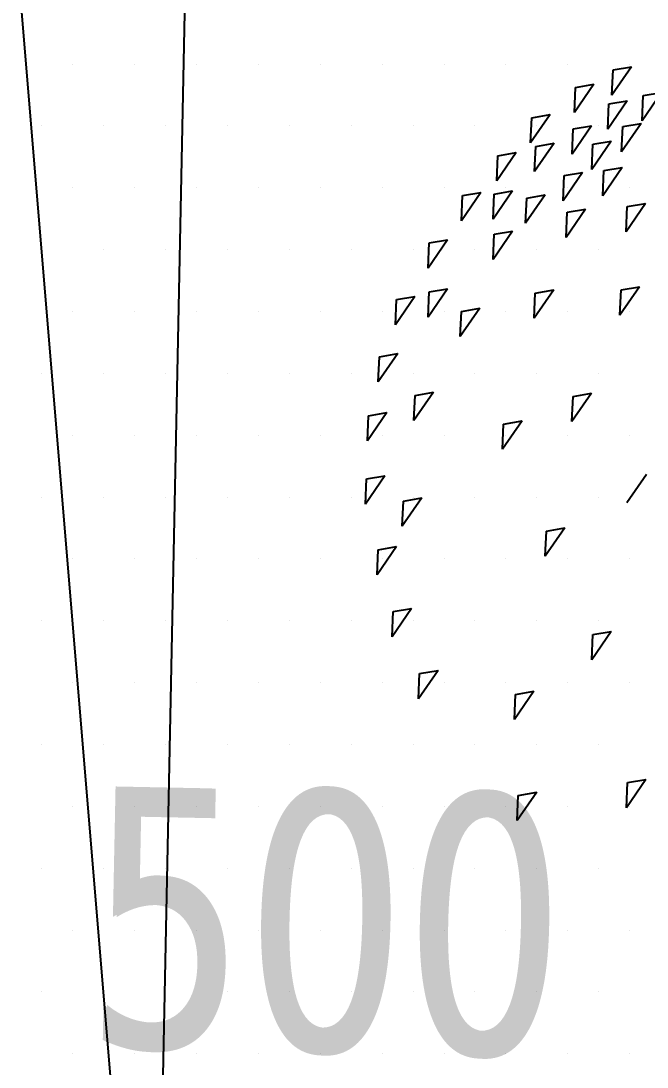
# Model space of a CAD drawing. Header units: millimetres. Extents: x 43168.9 to 43194.6, y -25545.1 to -25543.4.
# Drawn here: x 43172.3019 to 43172.3404, y -25544.1974 to -25544.133 of the extents above; entities that cross this region are included whole.
import ezdxf

# ---------------------------------------------------------------- set-up
doc = ezdxf.new("R2010")
doc.units = ezdxf.units.MM
doc.header["$LTSCALE"] = 200
doc.linetypes.add('HIDDEN2', pattern=[0.1875, 0.125, -0.0625])
doc.layers.add('agac_sgh', color=7, linetype='Continuous', true_color=0x244700)
doc.layers.add('cim_sgh', color=7, linetype='Continuous', true_color=0x248f00)
for name, color, linetype in [('izd.tas.alt_sgh', 214, 'HIDDEN2'), ('olcu-uyg_sgh', 193, 'Continuous'), ('vaziyet-01_sgh', 33, 'Continuous')]:
    doc.layers.add(name, color=color, linetype=linetype)
doc.styles.add('dim', font='VERDANA.TTF', dxfattribs={"width": 0.7})

msp = doc.modelspace()

# ---------------------------------------------------------------- linework, layer by layer
at = {"layer": 'agac_sgh', "color": 0}
for p, q in [((43172.339468, -25544.135787), (43172.338269, -25544.137532)), ((43172.338336, -25544.135983), (43172.339468, -25544.135787)), ((43172.338269, -25544.137532), (43172.338336, -25544.135983)), ((43172.337154, -25544.136864), (43172.335955, -25544.138609)), ((43172.335955, -25544.138609), (43172.336022, -25544.13706)), ((43172.336022, -25544.13706), (43172.337154, -25544.136864)), ((43172.339208, -25544.137877), (43172.338009, -25544.139622)), ((43172.338077, -25544.138073), (43172.339208, -25544.137877)), ((43172.341321, -25544.137366), (43172.340122, -25544.139111)), ((43172.340122, -25544.139111), (43172.340189, -25544.137562)), ((43172.340189, -25544.137562), (43172.341321, -25544.137366)), ((43172.338009, -25544.139622), (43172.338077, -25544.138073)), ((43172.334463, -25544.138731), (43172.333264, -25544.140476)), ((43172.333264, -25544.140476), (43172.333331, -25544.138927)), ((43172.333331, -25544.138927), (43172.334463, -25544.138731)), ((43172.33702, -25544.139415), (43172.335821, -25544.14116)), ((43172.335821, -25544.14116), (43172.335888, -25544.139611)), ((43172.335888, -25544.139611), (43172.33702, -25544.139415)), ((43172.340064, -25544.139274), (43172.338865, -25544.14102)), ((43172.338865, -25544.14102), (43172.338932, -25544.13947)), ((43172.338932, -25544.13947), (43172.340064, -25544.139274)), ((43172.338227, -25544.140365), (43172.337028, -25544.142111)), ((43172.337096, -25544.140561), (43172.338227, -25544.140365)), ((43172.332375, -25544.141073), (43172.331176, -25544.142818)), ((43172.331243, -25544.141269), (43172.332375, -25544.141073)), ((43172.334706, -25544.140492), (43172.333507, -25544.142237)), ((43172.333507, -25544.142237), (43172.333574, -25544.140688)), ((43172.333574, -25544.140688), (43172.334706, -25544.140492)), ((43172.337028, -25544.142111), (43172.337096, -25544.140561)), ((43172.331176, -25544.142818), (43172.331243, -25544.141269)), ((43172.336463, -25544.142297), (43172.335263, -25544.144043)), ((43172.335331, -25544.142493), (43172.336463, -25544.142297)), ((43172.338907, -25544.141987), (43172.337708, -25544.143732)), ((43172.337708, -25544.143732), (43172.337775, -25544.142183)), ((43172.337775, -25544.142183), (43172.338907, -25544.141987)), ((43172.335263, -25544.144043), (43172.335331, -25544.142493)), ((43172.330199, -25544.143527), (43172.329, -25544.145272)), ((43172.329068, -25544.143723), (43172.330199, -25544.143527)), ((43172.332149, -25544.143431), (43172.33095, -25544.145176)), ((43172.33095, -25544.145176), (43172.331017, -25544.143627)), ((43172.331017, -25544.143627), (43172.332149, -25544.143431)), ((43172.334153, -25544.143679), (43172.332954, -25544.145425)), ((43172.333021, -25544.143875), (43172.334153, -25544.143679)), ((43172.329, -25544.145272), (43172.329068, -25544.143723)), ((43172.332954, -25544.145425), (43172.333021, -25544.143875)), ((43172.34034, -25544.144202), (43172.339141, -25544.145947)), ((43172.339209, -25544.144398), (43172.34034, -25544.144202)), ((43172.336643, -25544.144552), (43172.335444, -25544.146298)), ((43172.335444, -25544.146298), (43172.335511, -25544.144748)), ((43172.335511, -25544.144748), (43172.336643, -25544.144552)), ((43172.339141, -25544.145947), (43172.339209, -25544.144398)), ((43172.332153, -25544.14591), (43172.330954, -25544.147655)), ((43172.330954, -25544.147655), (43172.331021, -25544.146106)), ((43172.331021, -25544.146106), (43172.332153, -25544.14591)), ((43172.32815, -25544.146442), (43172.32695, -25544.148187)), ((43172.32695, -25544.148187), (43172.327018, -25544.146638)), ((43172.327018, -25544.146638), (43172.32815, -25544.146442)), ((43172.328141, -25544.149454), (43172.326942, -25544.1512)), ((43172.327009, -25544.14965), (43172.328141, -25544.149454)), ((43172.339963, -25544.149339), (43172.338764, -25544.151085)), ((43172.338831, -25544.149535), (43172.339963, -25544.149339)), ((43172.326137, -25544.14993), (43172.324938, -25544.151675)), ((43172.324938, -25544.151675), (43172.325005, -25544.150126)), ((43172.325005, -25544.150126), (43172.326137, -25544.14993)), ((43172.326942, -25544.1512), (43172.327009, -25544.14965)), ((43172.334681, -25544.149529), (43172.333482, -25544.151275)), ((43172.333482, -25544.151275), (43172.333549, -25544.149725)), ((43172.333549, -25544.149725), (43172.334681, -25544.149529)), ((43172.338764, -25544.151085), (43172.338831, -25544.149535)), ((43172.330128, -25544.150656), (43172.328929, -25544.152401)), ((43172.328996, -25544.150852), (43172.330128, -25544.150656)), ((43172.328929, -25544.152401), (43172.328996, -25544.150852)), ((43172.325081, -25544.153446), (43172.323882, -25544.155191)), ((43172.323882, -25544.155191), (43172.323949, -25544.153642)), ((43172.323949, -25544.153642), (43172.325081, -25544.153446)), ((43172.327273, -25544.155836), (43172.326074, -25544.157581)), ((43172.326142, -25544.156032), (43172.327273, -25544.155836)), ((43172.337008, -25544.155889), (43172.335809, -25544.157635)), ((43172.335876, -25544.156085), (43172.337008, -25544.155889)), ((43172.326074, -25544.157581), (43172.326142, -25544.156032)), ((43172.335809, -25544.157635), (43172.335876, -25544.156085)), ((43172.324414, -25544.157088), (43172.323215, -25544.158833)), ((43172.323283, -25544.157284), (43172.324414, -25544.157088)), ((43172.323215, -25544.158833), (43172.323283, -25544.157284)), ((43172.332732, -25544.157596), (43172.331533, -25544.159341)), ((43172.331533, -25544.159341), (43172.3316, -25544.157792)), ((43172.3316, -25544.157792), (43172.332732, -25544.157596)), ((43172.324289, -25544.160974), (43172.32309, -25544.162719)), ((43172.323157, -25544.16117), (43172.324289, -25544.160974)), ((43172.340391, -25544.160907), (43172.339192, -25544.162652)), ((43172.32309, -25544.162719), (43172.323157, -25544.16117)), ((43172.326557, -25544.162336), (43172.325358, -25544.164082)), ((43172.325425, -25544.162532), (43172.326557, -25544.162336)), ((43172.325358, -25544.164082), (43172.325425, -25544.162532)), ((43172.33536, -25544.164193), (43172.334161, -25544.165939)), ((43172.334229, -25544.164389), (43172.33536, -25544.164193)), ((43172.334161, -25544.165939), (43172.334229, -25544.164389)), ((43172.325006, -25544.165342), (43172.323807, -25544.167087)), ((43172.323807, -25544.167087), (43172.323874, -25544.165538)), ((43172.323874, -25544.165538), (43172.325006, -25544.165342)), ((43172.325924, -25544.169144), (43172.324725, -25544.17089)), ((43172.324725, -25544.17089), (43172.324792, -25544.16934)), ((43172.324792, -25544.16934), (43172.325924, -25544.169144)), ((43172.33823, -25544.170561), (43172.337031, -25544.172306)), ((43172.337098, -25544.170757), (43172.33823, -25544.170561)), ((43172.337031, -25544.172306), (43172.337098, -25544.170757)), ((43172.327559, -25544.172967), (43172.32636, -25544.174712)), ((43172.32636, -25544.174712), (43172.326427, -25544.173163)), ((43172.326427, -25544.173163), (43172.327559, -25544.172967)), ((43172.333464, -25544.174252), (43172.332265, -25544.175997)), ((43172.332265, -25544.175997), (43172.332332, -25544.174448)), ((43172.332332, -25544.174448), (43172.333464, -25544.174252)), ((43172.340358, -25544.179677), (43172.339158, -25544.181423)), ((43172.339226, -25544.179873), (43172.340358, -25544.179677)), ((43172.339158, -25544.181423), (43172.339226, -25544.179873)), ((43172.333634, -25544.180465), (43172.332434, -25544.18221)), ((43172.332434, -25544.18221), (43172.332502, -25544.180661)), ((43172.332502, -25544.180661), (43172.333634, -25544.180465))]:
    msp.add_line(p, q, dxfattribs=at)
at = {"layer": 'cim_sgh'}
for p, q in [((43172.30507, -25544.13562), (43172.30507, -25544.13562)), ((43172.30888, -25544.13562), (43172.30888, -25544.13562)), ((43172.31269, -25544.13562), (43172.31269, -25544.13562)), ((43172.3165, -25544.13562), (43172.3165, -25544.13562)), ((43172.32031, -25544.13562), (43172.32031, -25544.13562)), ((43172.32412, -25544.13562), (43172.32412, -25544.13562)), ((43172.32793, -25544.13562), (43172.32793, -25544.13562)), ((43172.33174, -25544.13562), (43172.33174, -25544.13562)), ((43172.33555, -25544.13562), (43172.33555, -25544.13562)), ((43172.33936, -25544.13562), (43172.33936, -25544.13562)), ((43172.303165, -25544.13943), (43172.303165, -25544.13943)), ((43172.306975, -25544.13943), (43172.306975, -25544.13943)), ((43172.310785, -25544.13943), (43172.310785, -25544.13943)), ((43172.314595, -25544.13943), (43172.314595, -25544.13943)), ((43172.318405, -25544.13943), (43172.318405, -25544.13943)), ((43172.322215, -25544.13943), (43172.322215, -25544.13943)), ((43172.326025, -25544.13943), (43172.326025, -25544.13943)), ((43172.329835, -25544.13943), (43172.329835, -25544.13943)), ((43172.333645, -25544.13943), (43172.333645, -25544.13943)), ((43172.337455, -25544.13943), (43172.337455, -25544.13943)), ((43172.30507, -25544.14324), (43172.30507, -25544.14324)), ((43172.30888, -25544.14324), (43172.30888, -25544.14324)), ((43172.31269, -25544.14324), (43172.31269, -25544.14324)), ((43172.3165, -25544.14324), (43172.3165, -25544.14324)), ((43172.32031, -25544.14324), (43172.32031, -25544.14324)), ((43172.32412, -25544.14324), (43172.32412, -25544.14324)), ((43172.32793, -25544.14324), (43172.32793, -25544.14324)), ((43172.33174, -25544.14324), (43172.33174, -25544.14324)), ((43172.33555, -25544.14324), (43172.33555, -25544.14324)), ((43172.33936, -25544.14324), (43172.33936, -25544.14324)), ((43172.303165, -25544.14705), (43172.303165, -25544.14705)), ((43172.306975, -25544.14705), (43172.306975, -25544.14705)), ((43172.310785, -25544.14705), (43172.310785, -25544.14705)), ((43172.314595, -25544.14705), (43172.314595, -25544.14705)), ((43172.318405, -25544.14705), (43172.318405, -25544.14705)), ((43172.322215, -25544.14705), (43172.322215, -25544.14705)), ((43172.326025, -25544.14705), (43172.326025, -25544.14705)), ((43172.329835, -25544.14705), (43172.329835, -25544.14705)), ((43172.333645, -25544.14705), (43172.333645, -25544.14705)), ((43172.337455, -25544.14705), (43172.337455, -25544.14705)), ((43172.30507, -25544.15086), (43172.30507, -25544.15086)), ((43172.30888, -25544.15086), (43172.30888, -25544.15086)), ((43172.31269, -25544.15086), (43172.31269, -25544.15086)), ((43172.3165, -25544.15086), (43172.3165, -25544.15086)), ((43172.32031, -25544.15086), (43172.32031, -25544.15086)), ((43172.32412, -25544.15086), (43172.32412, -25544.15086)), ((43172.32793, -25544.15086), (43172.32793, -25544.15086)), ((43172.33174, -25544.15086), (43172.33174, -25544.15086)), ((43172.33555, -25544.15086), (43172.33555, -25544.15086)), ((43172.33936, -25544.15086), (43172.33936, -25544.15086)), ((43172.303165, -25544.15467), (43172.303165, -25544.15467)), ((43172.306975, -25544.15467), (43172.306975, -25544.15467)), ((43172.310785, -25544.15467), (43172.310785, -25544.15467)), ((43172.314595, -25544.15467), (43172.314595, -25544.15467)), ((43172.318405, -25544.15467), (43172.318405, -25544.15467)), ((43172.322215, -25544.15467), (43172.322215, -25544.15467)), ((43172.326025, -25544.15467), (43172.326025, -25544.15467)), ((43172.329835, -25544.15467), (43172.329835, -25544.15467)), ((43172.333645, -25544.15467), (43172.333645, -25544.15467)), ((43172.337455, -25544.15467), (43172.337455, -25544.15467)), ((43172.30507, -25544.15848), (43172.30507, -25544.15848)), ((43172.30888, -25544.15848), (43172.30888, -25544.15848)), ((43172.31269, -25544.15848), (43172.31269, -25544.15848)), ((43172.3165, -25544.15848), (43172.3165, -25544.15848)), ((43172.32031, -25544.15848), (43172.32031, -25544.15848)), ((43172.32412, -25544.15848), (43172.32412, -25544.15848)), ((43172.32793, -25544.15848), (43172.32793, -25544.15848)), ((43172.33174, -25544.15848), (43172.33174, -25544.15848)), ((43172.33555, -25544.15848), (43172.33555, -25544.15848)), ((43172.33936, -25544.15848), (43172.33936, -25544.15848)), ((43172.303165, -25544.16229), (43172.303165, -25544.16229)), ((43172.306975, -25544.16229), (43172.306975, -25544.16229)), ((43172.310785, -25544.16229), (43172.310785, -25544.16229)), ((43172.314595, -25544.16229), (43172.314595, -25544.16229)), ((43172.318405, -25544.16229), (43172.318405, -25544.16229)), ((43172.322215, -25544.16229), (43172.322215, -25544.16229)), ((43172.326025, -25544.16229), (43172.326025, -25544.16229)), ((43172.329835, -25544.16229), (43172.329835, -25544.16229)), ((43172.333645, -25544.16229), (43172.333645, -25544.16229)), ((43172.337455, -25544.16229), (43172.337455, -25544.16229)), ((43172.30507, -25544.1661), (43172.30507, -25544.1661)), ((43172.30888, -25544.1661), (43172.30888, -25544.1661)), ((43172.31269, -25544.1661), (43172.31269, -25544.1661)), ((43172.3165, -25544.1661), (43172.3165, -25544.1661)), ((43172.32031, -25544.1661), (43172.32031, -25544.1661)), ((43172.32412, -25544.1661), (43172.32412, -25544.1661)), ((43172.32793, -25544.1661), (43172.32793, -25544.1661)), ((43172.33174, -25544.1661), (43172.33174, -25544.1661)), ((43172.33555, -25544.1661), (43172.33555, -25544.1661)), ((43172.33936, -25544.1661), (43172.33936, -25544.1661)), ((43172.303165, -25544.16991), (43172.303165, -25544.16991)), ((43172.306975, -25544.16991), (43172.306975, -25544.16991)), ((43172.310785, -25544.16991), (43172.310785, -25544.16991)), ((43172.314595, -25544.16991), (43172.314595, -25544.16991)), ((43172.318405, -25544.16991), (43172.318405, -25544.16991)), ((43172.322215, -25544.16991), (43172.322215, -25544.16991)), ((43172.326025, -25544.16991), (43172.326025, -25544.16991)), ((43172.329835, -25544.16991), (43172.329835, -25544.16991)), ((43172.333645, -25544.16991), (43172.333645, -25544.16991)), ((43172.337455, -25544.16991), (43172.337455, -25544.16991)), ((43172.30507, -25544.17372), (43172.30507, -25544.17372)), ((43172.30888, -25544.17372), (43172.30888, -25544.17372)), ((43172.31269, -25544.17372), (43172.31269, -25544.17372)), ((43172.3165, -25544.17372), (43172.3165, -25544.17372)), ((43172.32031, -25544.17372), (43172.32031, -25544.17372)), ((43172.32412, -25544.17372), (43172.32412, -25544.17372)), ((43172.32793, -25544.17372), (43172.32793, -25544.17372)), ((43172.33174, -25544.17372), (43172.33174, -25544.17372)), ((43172.33555, -25544.17372), (43172.33555, -25544.17372)), ((43172.33936, -25544.17372), (43172.33936, -25544.17372)), ((43172.303165, -25544.17753), (43172.303165, -25544.17753)), ((43172.306975, -25544.17753), (43172.306975, -25544.17753)), ((43172.310785, -25544.17753), (43172.310785, -25544.17753)), ((43172.314595, -25544.17753), (43172.314595, -25544.17753)), ((43172.318405, -25544.17753), (43172.318405, -25544.17753)), ((43172.322215, -25544.17753), (43172.322215, -25544.17753)), ((43172.326025, -25544.17753), (43172.326025, -25544.17753)), ((43172.329835, -25544.17753), (43172.329835, -25544.17753)), ((43172.333645, -25544.17753), (43172.333645, -25544.17753)), ((43172.337455, -25544.17753), (43172.337455, -25544.17753)), ((43172.30507, -25544.18134), (43172.30507, -25544.18134)), ((43172.30888, -25544.18134), (43172.30888, -25544.18134)), ((43172.31269, -25544.18134), (43172.31269, -25544.18134)), ((43172.3165, -25544.18134), (43172.3165, -25544.18134)), ((43172.32031, -25544.18134), (43172.32031, -25544.18134)), ((43172.32412, -25544.18134), (43172.32412, -25544.18134)), ((43172.32793, -25544.18134), (43172.32793, -25544.18134)), ((43172.33174, -25544.18134), (43172.33174, -25544.18134)), ((43172.33555, -25544.18134), (43172.33555, -25544.18134)), ((43172.33936, -25544.18134), (43172.33936, -25544.18134)), ((43172.303165, -25544.18515), (43172.303165, -25544.18515)), ((43172.306975, -25544.18515), (43172.306975, -25544.18515)), ((43172.310785, -25544.18515), (43172.310785, -25544.18515)), ((43172.314595, -25544.18515), (43172.314595, -25544.18515)), ((43172.318405, -25544.18515), (43172.318405, -25544.18515)), ((43172.322215, -25544.18515), (43172.322215, -25544.18515)), ((43172.326025, -25544.18515), (43172.326025, -25544.18515)), ((43172.329835, -25544.18515), (43172.329835, -25544.18515)), ((43172.333645, -25544.18515), (43172.333645, -25544.18515)), ((43172.337455, -25544.18515), (43172.337455, -25544.18515)), ((43172.30507, -25544.18896), (43172.30507, -25544.18896)), ((43172.30888, -25544.18896), (43172.30888, -25544.18896)), ((43172.31269, -25544.18896), (43172.31269, -25544.18896)), ((43172.3165, -25544.18896), (43172.3165, -25544.18896)), ((43172.32031, -25544.18896), (43172.32031, -25544.18896)), ((43172.32412, -25544.18896), (43172.32412, -25544.18896)), ((43172.32793, -25544.18896), (43172.32793, -25544.18896)), ((43172.33174, -25544.18896), (43172.33174, -25544.18896)), ((43172.33555, -25544.18896), (43172.33555, -25544.18896)), ((43172.33936, -25544.18896), (43172.33936, -25544.18896)), ((43172.303165, -25544.19277), (43172.303165, -25544.19277)), ((43172.306975, -25544.19277), (43172.306975, -25544.19277)), ((43172.310785, -25544.19277), (43172.310785, -25544.19277)), ((43172.314595, -25544.19277), (43172.314595, -25544.19277)), ((43172.318405, -25544.19277), (43172.318405, -25544.19277)), ((43172.322215, -25544.19277), (43172.322215, -25544.19277)), ((43172.326025, -25544.19277), (43172.326025, -25544.19277)), ((43172.329835, -25544.19277), (43172.329835, -25544.19277)), ((43172.333645, -25544.19277), (43172.333645, -25544.19277)), ((43172.337455, -25544.19277), (43172.337455, -25544.19277)), ((43172.30507, -25544.19658), (43172.30507, -25544.19658)), ((43172.30888, -25544.19658), (43172.30888, -25544.19658)), ((43172.31269, -25544.19658), (43172.31269, -25544.19658)), ((43172.3165, -25544.19658), (43172.3165, -25544.19658)), ((43172.32031, -25544.19658), (43172.32031, -25544.19658)), ((43172.32412, -25544.19658), (43172.32412, -25544.19658)), ((43172.32793, -25544.19658), (43172.32793, -25544.19658)), ((43172.33174, -25544.19658), (43172.33174, -25544.19658)), ((43172.33555, -25544.19658), (43172.33555, -25544.19658)), ((43172.33936, -25544.19658), (43172.33936, -25544.19658))]:
    msp.add_line(p, q, dxfattribs=at)
at = {"layer": 'izd.tas.alt_sgh'}
msp.add_line((43172.317806, -25543.845444), (43172.298967, -25544.767707), dxfattribs=at)
at = {"layer": 'vaziyet-01_sgh'}
msp.add_line((43172.277772, -25543.843067), (43172.354954, -25544.768665), dxfattribs=at)

# ---------------------------------------------------------------- texts
at = {"layer": 'olcu-uyg_sgh', "color": 2, "style": 'dim', "width": 0.7}
msp.add_text('500', height=0.016, rotation=358.85098, dxfattribs=at).set_placement((43172.305722, -25544.196078))
at = {"layer": 'olcu-uyg_sgh', "color": 2, "insert": (43172.320762, -25544.188545), "char_height": 0.016, "attachment_point": 5, "rotation": 358.85098, "style": 'dim'}
msp.add_mtext('\\A1;500', dxfattribs=at)

doc.saveas('drawing.dxf')
